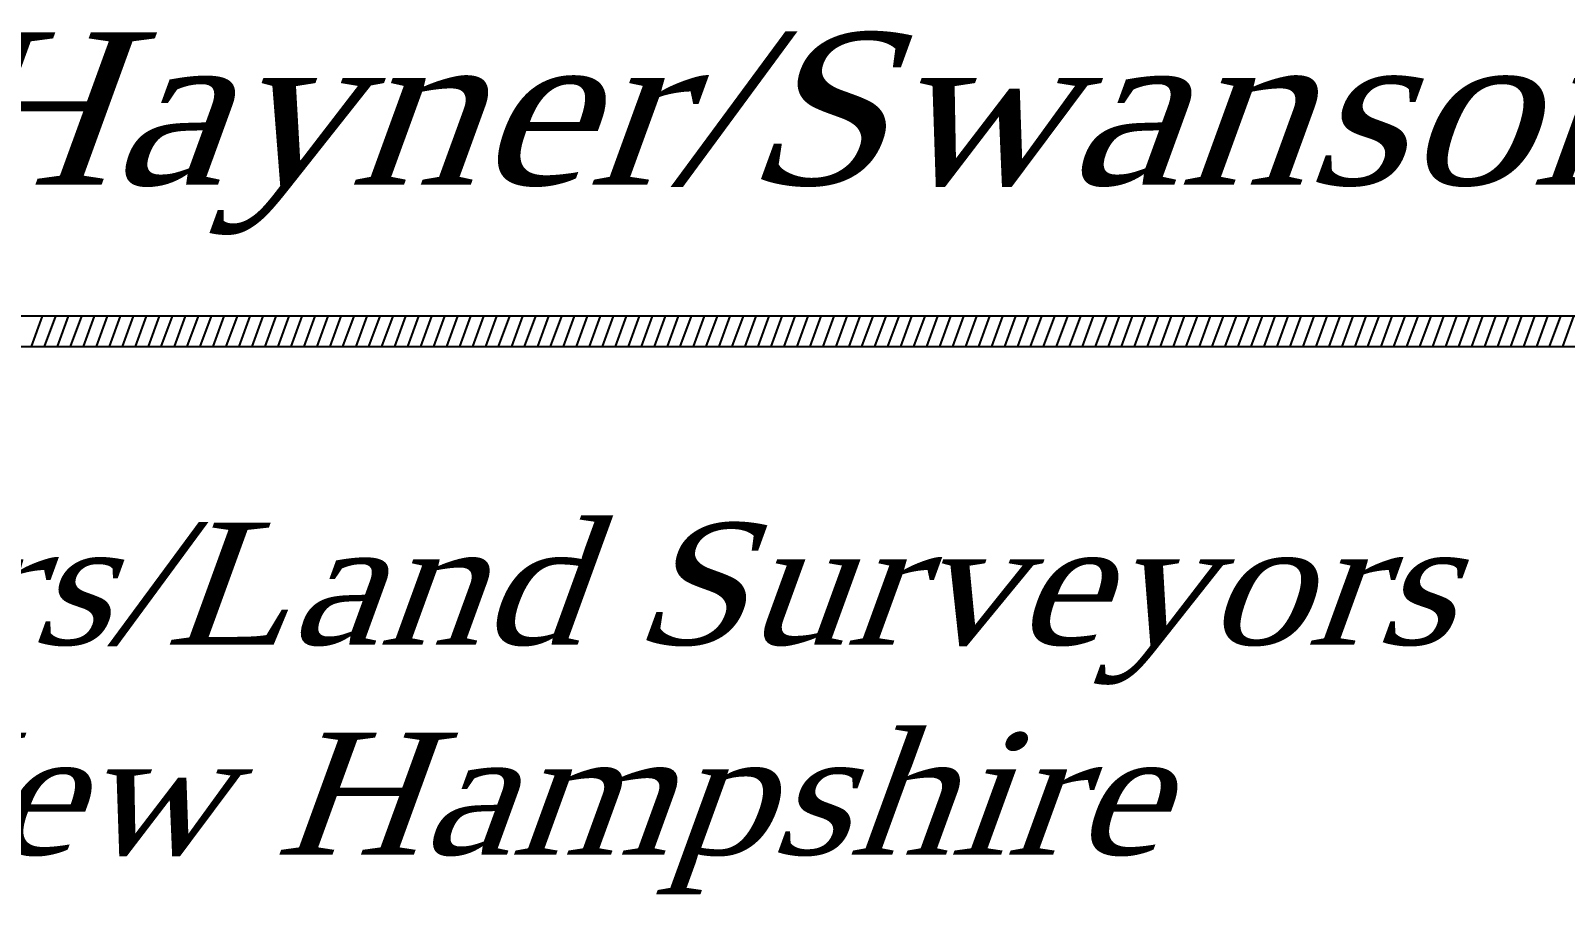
# Paper-space layout 'Cover Sheet' of a CAD drawing. Header units: inches. Extents: x 1.1 to 40.6, y 0.6 to 29.
# Drawn here: x 20.379 to 22.645, y 2.201 to 3.476 of the extents above; entities that cross this region are included whole.
import ezdxf
from ezdxf.enums import TextEntityAlignment as Align

# ---------------------------------------------------------------- set-up
doc = ezdxf.new("R2010")
doc.units = ezdxf.units.IN
doc.header["$MEASUREMENT"] = 0
doc.layers.add('P5TIT', color=1, linetype='Continuous')
doc.layers.add('P6TIL', color=3, linetype='Continuous')
doc.styles.add('AJ4', font='dutch.ttf', dxfattribs={"width": 1.1, "oblique": 20, "height": 3.05119e-07})
doc.styles.add('MB3', font='dutch.ttf', dxfattribs={"width": 1.1, "oblique": 20, "height": 4.76748e-07})

# ---------------------------------------------------------------- blocks, each defined once
blk = doc.blocks.new('*X2')
at = {"color": 0}
for p, q in [((-133.4476, -31.8393), (-133.4385, -31.8143)), ((-133.4369, -31.8393), (-133.4278, -31.8143)), ((-133.4263, -31.8393), (-133.4172, -31.8143)), ((-133.4156, -31.8393), (-133.4065, -31.8143)), ((-133.405, -31.8393), (-133.3959, -31.8143)), ((-133.3944, -31.8393), (-133.3853, -31.8143)), ((-133.3837, -31.8393), (-133.3746, -31.8143)), ((-133.3731, -31.8393), (-133.364, -31.8143)), ((-133.3624, -31.8393), (-133.3533, -31.8143)), ((-133.3518, -31.8393), (-133.3427, -31.8143)), ((-133.3412, -31.8393), (-133.3321, -31.8143)), ((-133.3305, -31.8393), (-133.3214, -31.8143)), ((-133.3199, -31.8393), (-133.3108, -31.8143)), ((-133.3092, -31.8393), (-133.3001, -31.8143)), ((-133.2986, -31.8393), (-133.2895, -31.8143)), ((-133.2879, -31.8393), (-133.2788, -31.8143)), ((-133.2773, -31.8393), (-133.2682, -31.8143)), ((-133.2667, -31.8393), (-133.2576, -31.8143)), ((-133.256, -31.8393), (-133.2469, -31.8143)), ((-133.2454, -31.8393), (-133.2363, -31.8143)), ((-133.2347, -31.8393), (-133.2256, -31.8143)), ((-133.2241, -31.8393), (-133.215, -31.8143)), ((-133.2134, -31.8393), (-133.2044, -31.8143)), ((-133.2028, -31.8393), (-133.1937, -31.8143)), ((-133.1922, -31.8393), (-133.1831, -31.8143)), ((-133.1815, -31.8393), (-133.1724, -31.8143)), ((-133.1709, -31.8393), (-133.1618, -31.8143)), ((-133.1602, -31.8393), (-133.1511, -31.8143)), ((-133.1496, -31.8393), (-133.1405, -31.8143)), ((-133.139, -31.8393), (-133.1299, -31.8143)), ((-133.1283, -31.8393), (-133.1192, -31.8143)), ((-133.1177, -31.8393), (-133.1086, -31.8143)), ((-133.107, -31.8393), (-133.0979, -31.8143)), ((-133.0964, -31.8393), (-133.0873, -31.8143)), ((-133.0857, -31.8393), (-133.0766, -31.8143)), ((-133.0751, -31.8393), (-133.066, -31.8143)), ((-133.0645, -31.8393), (-133.0554, -31.8143)), ((-133.0538, -31.8393), (-133.0447, -31.8143)), ((-133.0432, -31.8393), (-133.0341, -31.8143)), ((-133.0325, -31.8393), (-133.0234, -31.8143)), ((-133.0219, -31.8393), (-133.0128, -31.8143)), ((-133.0113, -31.8393), (-133.0022, -31.8143)), ((-133.0006, -31.8393), (-132.9915, -31.8143)), ((-132.99, -31.8393), (-132.9809, -31.8143)), ((-132.9793, -31.8393), (-132.9702, -31.8143)), ((-132.9687, -31.8393), (-132.9596, -31.8143)), ((-132.958, -31.8393), (-132.9489, -31.8143)), ((-132.9474, -31.8393), (-132.9383, -31.8143)), ((-132.9368, -31.8393), (-132.9277, -31.8143)), ((-132.9261, -31.8393), (-132.917, -31.8143)), ((-132.9155, -31.8393), (-132.9064, -31.8143)), ((-132.9048, -31.8393), (-132.8957, -31.8143)), ((-132.8942, -31.8393), (-132.8851, -31.8143)), ((-132.8836, -31.8393), (-132.8745, -31.8143)), ((-132.8729, -31.8393), (-132.8638, -31.8143)), ((-132.8623, -31.8393), (-132.8532, -31.8143)), ((-132.8516, -31.8393), (-132.8425, -31.8143)), ((-132.841, -31.8393), (-132.8319, -31.8143)), ((-132.8303, -31.8393), (-132.8212, -31.8143)), ((-132.8197, -31.8393), (-132.8106, -31.8143)), ((-132.8091, -31.8393), (-132.8, -31.8143)), ((-132.7984, -31.8393), (-132.7893, -31.8143)), ((-132.7878, -31.8393), (-132.7787, -31.8143)), ((-132.7771, -31.8393), (-132.768, -31.8143)), ((-132.7665, -31.8393), (-132.7574, -31.8143)), ((-132.7559, -31.8393), (-132.7468, -31.8143)), ((-132.7452, -31.8393), (-132.7361, -31.8143)), ((-132.7346, -31.8393), (-132.7255, -31.8143)), ((-132.7239, -31.8393), (-132.7148, -31.8143)), ((-132.7133, -31.8393), (-132.7042, -31.8143)), ((-132.7026, -31.8393), (-132.6935, -31.8143)), ((-132.692, -31.8393), (-132.6829, -31.8143)), ((-132.6814, -31.8393), (-132.6723, -31.8143)), ((-132.6707, -31.8393), (-132.6616, -31.8143)), ((-132.6601, -31.8393), (-132.651, -31.8143)), ((-132.6494, -31.8393), (-132.6403, -31.8143)), ((-132.6388, -31.8393), (-132.6297, -31.8143)), ((-132.6282, -31.8393), (-132.6191, -31.8143)), ((-132.6175, -31.8393), (-132.6084, -31.8143)), ((-132.6069, -31.8393), (-132.5978, -31.8143)), ((-132.5962, -31.8393), (-132.5871, -31.8143)), ((-132.5856, -31.8393), (-132.5765, -31.8143)), ((-132.5749, -31.8393), (-132.5658, -31.8143)), ((-132.5643, -31.8393), (-132.5552, -31.8143)), ((-132.5537, -31.8393), (-132.5446, -31.8143)), ((-132.543, -31.8393), (-132.5339, -31.8143)), ((-132.5324, -31.8393), (-132.5233, -31.8143)), ((-132.5217, -31.8393), (-132.5126, -31.8143)), ((-132.5111, -31.8393), (-132.502, -31.8143)), ((-132.5005, -31.8393), (-132.4914, -31.8143)), ((-132.4898, -31.8393), (-132.4807, -31.8143)), ((-132.4792, -31.8393), (-132.4701, -31.8143)), ((-132.4685, -31.8393), (-132.4594, -31.8143)), ((-132.4579, -31.8393), (-132.4488, -31.8143)), ((-132.4472, -31.8393), (-132.4381, -31.8143)), ((-132.4366, -31.8393), (-132.4275, -31.8143)), ((-132.426, -31.8393), (-132.4169, -31.8143)), ((-132.4153, -31.8393), (-132.4062, -31.8143)), ((-132.4047, -31.8393), (-132.3956, -31.8143)), ((-132.394, -31.8393), (-132.3849, -31.8143)), ((-132.3834, -31.8393), (-132.3743, -31.8143)), ((-132.3727, -31.8393), (-132.3637, -31.8143)), ((-132.3621, -31.8393), (-132.353, -31.8143)), ((-132.3515, -31.8393), (-132.3424, -31.8143)), ((-132.3408, -31.8393), (-132.3317, -31.8143)), ((-132.3302, -31.8393), (-132.3211, -31.8143)), ((-132.3195, -31.8393), (-132.3104, -31.8143)), ((-132.3089, -31.8393), (-132.2998, -31.8143)), ((-132.2983, -31.8393), (-132.2892, -31.8143)), ((-132.2876, -31.8393), (-132.2785, -31.8143)), ((-132.277, -31.8393), (-132.2679, -31.8143)), ((-132.2663, -31.8393), (-132.2572, -31.8143)), ((-132.2557, -31.8393), (-132.2466, -31.8143)), ((-132.245, -31.8393), (-132.2359, -31.8143)), ((-132.2344, -31.8393), (-132.2253, -31.8143)), ((-132.2238, -31.8393), (-132.2147, -31.8143)), ((-132.2131, -31.8393), (-132.204, -31.8143)), ((-132.2025, -31.8393), (-132.1934, -31.8143)), ((-132.1918, -31.8393), (-132.1827, -31.8143))]:
    blk.add_line(p, q, dxfattribs=at)

psp = doc.layouts.new('Cover Sheet')

# ---------------------------------------------------------------- linework, layer by layer
at = {"layer": 'P6TIL'}
psp.add_lwpolyline([(16.8152, 3.0547), (16.7988, 3.0097), (24.303, 3.0097), (24.3194, 3.0547)], close=True, dxfattribs=at)

# ---------------------------------------------------------------- block references
at = {"layer": 'P6TIL', "xscale": 1.799999999999997, "yscale": 1.799999999999999, "zscale": 1.799999999999999}
psp.add_blockref('*X2', (260.5862, 60.3205), dxfattribs=at)

# ---------------------------------------------------------------- texts
at = {"layer": 'P5TIT', "style": 'MB3', "oblique": 20, "width": 1.1}
psp.add_text('Hayner/Swanson, Inc.', height=0.225, dxfattribs=at).set_placement((20.2249, 3.2486))
psp.add_text('Civil Engineers/Land Surveyors', height=0.18, dxfattribs=at).set_placement((20.5509, 2.6597), align=Align.MIDDLE_CENTER)
at = {"layer": 'P5TIT', "style": 'AJ4', "oblique": 20, "width": 1.1}
psp.add_text('Nashua, New Hampshire', height=0.18, dxfattribs=at).set_placement((20.5509, 2.2597), align=Align.CENTER)

doc.saveas('drawing.dxf')
